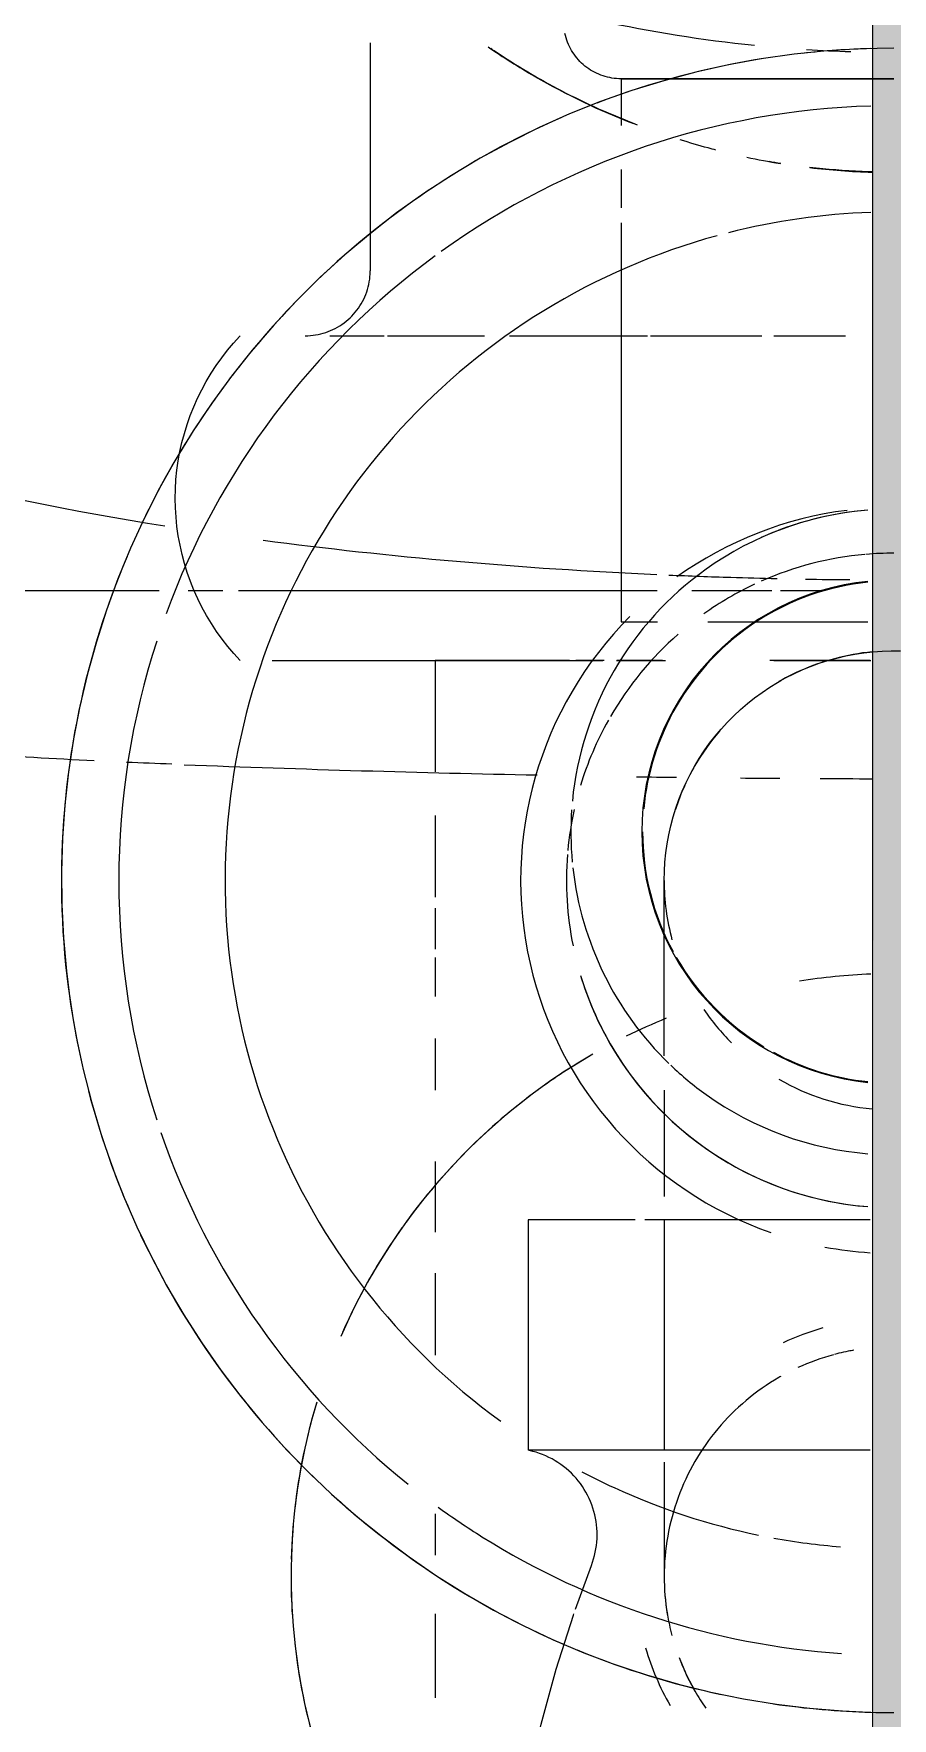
# Model space of a CAD drawing. Header units: millimetres. Extents: x -4000 to 187956, y -58990 to 162485.
# Drawn here: x 9104.1 to 9134, y 139142.5 to 139201.2 of the extents above; entities that cross this region are included whole.
import ezdxf

# ---------------------------------------------------------------- set-up
doc = ezdxf.new("R2010")
doc.units = ezdxf.units.MM
for name, color, linetype, lineweight in [('A-FLOR-PATT', 8, 'Continuous', 13), ('P-PIPE', 3, 'Continuous', 9), ('P-SANR-FIXT', 6, 'Continuous', 9)]:
    doc.layers.add(name, color=color, linetype=linetype, lineweight=lineweight)

# ---------------------------------------------------------------- blocks, each defined once
blk = doc.blocks.new('C307 - C307-V841-0_000')
at = {"layer": 'P-SANR-FIXT', "color": 16}
for p, q in [((0.626, -44.007), (0, -44)), ((0, -102), (1.16, -101.977))]:
    blk.add_line(p, q, dxfattribs=at)
at = {"layer": 'P-SANR-FIXT', "color": 254}
for p, q in [((15.976, -47.441), (15.976, -44.516)), ((8, -48.929), (8, -48.823)), ((8, -49.069), (8, -48.929)), ((8, -49.448), (8, -49.242)), ((8, -49.687), (8, -49.448)), ((15.976, -50.928), (15.976, -49.488)), ((8, -52.24), (8, -51.785)), ((0.828, -53.14), (4.23, -53.14)), ((4.284, -53.14), (9.008, -53.14)), ((15.976, -59.308), (15.976, -56.458)), ((15.976, -63.203), (15.976, -60.74)), ((15.976, -67.495), (15.976, -65.691)), ((8, -66.891), (8, -67.626)), ((8, -67.626), (8, -68.318)), ((8, -68.318), (8, -68.965)), ((8, -68.965), (8, -69.567)), ((15.976, -70.316), (15.976, -68.949)), ((8, -69.567), (8, -70.123)), ((8, -70.633), (8, -71.094)), ((15.976, -72.038), (15.976, -70.609)), ((8, -71.094), (8, -71.506)), ((8, -71.506), (8, -71.87)), ((8, -71.87), (8, -72.184)), ((15.976, -75.266), (15.976, -72.412)), ((7.898, -74.275), (7.841, -74.589)), ((7.594, -75.517), (7.487, -75.818)), ((7.368, -76.115), (7.238, -76.408)), ((7.487, -75.818), (7.368, -76.115)), ((7.096, -76.694), (6.943, -76.975)), ((7.238, -76.408), (7.096, -76.694)), ((15.976, -80.66), (15.976, -76.779)), ((6.778, -77.249), (6.603, -77.517)), ((6.943, -76.975), (6.778, -77.249)), ((6.221, -78.03), (6.014, -78.275)), ((6.417, -77.778), (6.221, -78.03)), ((6.603, -77.517), (6.417, -77.778)), ((6.014, -78.275), (5.799, -78.511)), ((4.588, -79.554), (4.322, -79.732)), ((3.195, -80.334), (2.899, -80.456)), ((3.485, -80.201), (3.195, -80.334)), ((0.725, -80.967), (0.406, -80.99)), ((1.043, -80.932), (0.725, -80.967)), ((1.36, -80.884), (1.043, -80.932)), ((1.674, -80.823), (1.36, -80.884)), ((1.985, -80.75), (1.674, -80.823)), ((2.294, -80.664), (1.985, -80.75)), ((2.598, -80.566), (2.294, -80.664)), ((2.899, -80.456), (2.598, -80.566)), ((10.085, -80.66), (11.073, -80.66)), ((13.383, -80.66), (10.136, -80.66)), ((11.296, -80.66), (15.976, -80.66)), ((21.654, -80.66), (13.383, -80.66)), ((18.42, -80.66), (16.729, -80.66)), ((21.654, -80.66), (18.621, -80.66)), ((22.768, -80.66), (22.99, -80.903)), ((22.99, -80.903), (23.201, -81.153)), ((23.201, -81.153), (23.403, -81.413)), ((23.403, -81.413), (23.594, -81.68)), ((6.474, -82.012), (0.901, -82.012)), ((23.594, -81.68), (23.774, -81.954)), ((23.774, -81.954), (23.943, -82.235)), ((23.943, -82.235), (24.101, -82.523)), ((24.101, -82.523), (24.247, -82.817)), ((4.253, -83.089), (6.812, -83.089)), ((8.242, -83.089), (15.062, -83.089)), ((15.507, -83.089), (17.403, -83.089)), ((17.502, -83.089), (22.831, -83.089)), ((23.394, -83.089), (24.586, -83.089)), ((24.926, -85.005), (24.972, -85.33)), ((24.972, -85.33), (25.005, -85.657)), ((25.005, -85.657), (25.025, -85.984)), ((25.025, -85.984), (25.032, -86.312)), ((25.026, -86.641), (25.007, -86.968)), ((25.032, -86.312), (25.026, -86.641)), ((4.181, -91.981), (1.682, -91.981)), ((8.472, -91.981), (4.601, -91.981)), ((13.383, -91.981), (8.578, -91.981)), ((13.383, -91.981), (8.578, -91.981)), ((17.634, -91.981), (14.264, -91.981)), ((17.634, -91.981), (14.264, -91.981)), ((19.648, -91.981), (17.756, -91.981)), ((19.648, -91.981), (18.42, -91.981)), ((19.622, -92.16), (19.539, -92.197)), ((19.706, -92.126), (19.622, -92.16)), ((19.792, -92.096), (19.706, -92.126)), ((19.878, -92.069), (19.792, -92.096)), ((19.966, -92.046), (19.878, -92.069)), ((20.054, -92.026), (19.966, -92.046)), ((20.143, -92.01), (20.054, -92.026)), ((20.233, -91.997), (20.143, -92.01)), ((20.323, -91.988), (20.233, -91.997)), ((20.413, -91.983), (20.323, -91.988)), ((20.504, -91.981), (20.413, -91.983)), ((18.944, -92.604), (18.88, -92.668)), ((19.539, -92.197), (19.458, -92.237)), ((18.428, -93.341), (18.394, -93.425)), ((18.466, -93.259), (18.428, -93.341)), ((18.507, -93.178), (18.466, -93.259)), ((18.551, -93.099), (18.507, -93.178)), ((18.394, -93.425), (18.362, -93.51)), ((0.759, -100.937), (1.137, -100.937)), ((1.137, -100.937), (1.514, -100.937)), ((1.514, -100.937), (1.887, -100.937)), ((1.887, -100.937), (2.258, -100.937)), ((2.258, -100.937), (2.625, -100.937)), ((2.625, -100.937), (2.988, -100.937)), ((2.988, -100.937), (3.347, -100.937)), ((3.347, -100.937), (3.699, -100.937)), ((3.699, -100.937), (4.046, -100.937)), ((4.046, -100.937), (4.387, -100.937)), ((4.387, -100.937), (4.72, -100.937)), ((5.133, -100.937), (4.809, -100.937)), ((5.448, -100.937), (5.133, -100.937)), ((5.755, -100.937), (5.448, -100.937))]:
    blk.add_line(p, q, dxfattribs=at)
at = {"layer": 'P-SANR-FIXT', "color": 253}
for p, q in [((11.163, -47.389), (11.144, -47.441)), ((8, -48.823), (8, -48.75)), ((10.426, -49.47), (10.399, -49.587)), ((8, -52.724), (8, -52.24)), ((8, -61.173), (8, -53.14)), ((0.828, -61.173), (4.284, -61.173)), ((4.875, -61.173), (8.676, -61.173)), ((8, -65.691), (8, -63.521)), ((6.474, -82.012), (0.901, -82.012)), ((8.258, -83.089), (22.799, -83.089)), ((23.37, -83.089), (24.574, -83.089)), ((25.6, -83.089), (90.095, -83.089)), ((18.24, -102.195), (18.24, -94.245)), ((6.822, -100.937), (0.9, -100.937))]:
    blk.add_line(p, q, dxfattribs=at)
at = {"layer": 'P-SANR-FIXT', "color": 252}
for p, q in [((11.088, -47.597), (10.535, -49.127)), ((8, -50.963), (8, -50.597)), ((0.828, -53.14), (12.74, -53.14)), ((12.74, -61.173), (12.74, -53.14)), ((0.828, -61.173), (8.676, -61.173)), ((9.008, -61.173), (12.74, -61.173)), ((8, -63.521), (8, -61.989)), ((9.5, -82.012), (8.227, -82.012)), ((9.5, -95.913), (9.5, -82.012)), ((25.589, -83.089), (42.56, -83.089)), ((9.5, -97.779), (9.5, -96.442)), ((6.822, -100.937), (0.9, -100.937)), ((8.227, -100.937), (6.822, -100.937))]:
    blk.add_line(p, q, dxfattribs=at)
at = {"layer": 'P-SANR-FIXT', "color": 50}
for p, q in [((8, -49.242), (8, -49.069)), ((8, -70.123), (8, -70.633)), ((8, -72.659), (8, -72.821)), ((7.994, -73.32), (7.974, -73.639)), ((8, -73), (7.994, -73.32)), ((8, -72.821), (8, -72.931)), ((8, -72.931), (8, -72.99)), ((8, -72.99), (8, -73)), ((7.688, -75.211), (7.594, -75.517)), ((4.322, -79.732), (4.05, -79.899)), ((4.847, -79.365), (4.588, -79.554)), ((4.05, -79.899), (3.933, -79.964)), ((3.01, -80.66), (0.797, -80.66)), ((4.181, -80.66), (0.797, -80.66)), ((0.828, -80.66), (3.117, -80.66)), ((0.828, -80.66), (4.315, -80.66)), ((9.658, -80.66), (7.958, -80.66)), ((8.059, -80.66), (9.651, -80.66)), ((10.085, -80.66), (11.073, -80.66)), ((11.256, -80.66), (10.136, -80.66)), ((11.296, -80.66), (13.283, -80.66)), ((12.578, -80.66), (11.517, -80.66)), ((16.729, -80.66), (13.735, -80.66)), ((14.759, -80.66), (15.976, -80.66)), ((2.427, -83.089), (3.94, -83.089)), ((2.428, -83.089), (3.943, -83.089)), ((4.256, -83.089), (7.041, -83.089)), ((24.247, -82.817), (24.381, -83.117)), ((24.381, -83.117), (24.503, -83.422)), ((24.503, -83.422), (24.613, -83.731)), ((24.613, -83.731), (24.71, -84.045)), ((24.71, -84.045), (24.795, -84.362)), ((24.795, -84.362), (24.867, -84.682)), ((24.867, -84.682), (24.926, -85.005)), ((4.181, -91.981), (1.682, -91.981)), ((6.054, -91.981), (4.601, -91.981)), ((8.472, -91.981), (7.036, -91.981)), ((18.818, -92.734), (18.759, -92.803)), ((18.88, -92.668), (18.818, -92.734)), ((18.599, -93.022), (18.551, -93.099)), ((18.649, -92.947), (18.599, -93.022)), ((5.673, -100.937), (5.974, -100.937)), ((5.974, -100.937), (6.264, -100.937))]:
    blk.add_line(p, q, dxfattribs=at)
at = {"layer": 'P-SANR-FIXT', "color": 250}
for q in [(9.5, -99.313), (6.822, -100.937)]:
    blk.add_line((9.5, -100.937), q, dxfattribs=at)
at = {"layer": 'P-SANR-FIXT', "color": 9}
for p, q in [((0.103, -100.937), (0, -100.937)), ((0.482, -100.937), (0.103, -100.937)), ((0.861, -100.937), (0.482, -100.937))]:
    blk.add_line(p, q, dxfattribs=at)
at = {"layer": 'P-SANR-FIXT', "color": 250, "flags": 128}
for points in [[(8.41, -9), (9.272, -10.778), (10.063, -12.59), (10.781, -14.432), (11.424, -16.3), (11.993, -18.194), (12.485, -20.108), (12.9, -22.04), (13.237, -23.988), (13.497, -25.947), (13.678, -27.916), (13.779, -29.889), (13.802, -31.866), (13.746, -33.842), (13.611, -35.814), (13.397, -37.779), (13.105, -39.733), (12.735, -41.675), (12.287, -43.6), (11.763, -45.506), (11.163, -47.389)], [(1.16, -101.977), (2.318, -101.907), (3.472, -101.791), (4.62, -101.63), (5.761, -101.422), (6.893, -101.169), (8.014, -100.871), (9.122, -100.528), (10.216, -100.141), (11.293, -99.711), (12.352, -99.238), (13.392, -98.723), (14.41, -98.167), (15.404, -97.57), (16.375, -96.935), (17.319, -96.261), (18.235, -95.55), (19.122, -94.802), (19.979, -94.02), (20.803, -93.204), (21.595, -92.356), (22.351, -91.477), (23.072, -90.569), (23.757, -89.632), (24.403, -88.669), (25.01, -87.68), (25.577, -86.669), (26.103, -85.635), (26.587, -84.581), (27.029, -83.508), (27.428, -82.419), (27.782, -81.315), (28.093, -80.197), (28.358, -79.068), (28.578, -77.929), (28.752, -76.782), (28.881, -75.629), (28.963, -74.472), (28.998, -73.313), (28.988, -72.153), (28.931, -70.995), (28.827, -69.839), (28.678, -68.689), (28.482, -67.546), (28.242, -66.411), (27.956, -65.287), (27.625, -64.175), (27.25, -63.078), (26.831, -61.996), (26.37, -60.932), (25.866, -59.887), (25.321, -58.863), (24.735, -57.862), (24.11, -56.885), (23.446, -55.933), (22.745, -55.01), (22.008, -54.114), (21.235, -53.249), (20.428, -52.416), (19.588, -51.616), (18.718, -50.849), (17.817, -50.119), (16.888, -49.424), (15.931, -48.768), (14.95, -48.15), (13.944, -47.572), (12.916, -47.035), (11.867, -46.539), (10.8, -46.086), (9.715, -45.676), (8.614, -45.309), (7.5, -44.987), (6.374, -44.709), (5.237, -44.477), (4.092, -44.29), (2.941, -44.15), (1.785, -44.055), (0.626, -44.007)], [(9.5, -100.937), (9.492, -100.937), (9.47, -100.937), (9.432, -100.937), (9.379, -100.937), (9.311, -100.937), (9.228, -100.937), (9.13, -100.937), (9.018, -100.937), (8.891, -100.937), (8.75, -100.937), (8.595, -100.937), (8.426, -100.937), (8.244, -100.937), (8.049, -100.937), (7.841, -100.937), (7.62, -100.937), (7.387, -100.937), (7.142, -100.937), (6.886, -100.937)], [(7.322, -100.937), (7.558, -100.937), (7.782, -100.937), (7.994, -100.937), (8.193, -100.937), (8.379, -100.937), (8.551, -100.937), (8.71, -100.937), (8.854, -100.937), (8.985, -100.937), (9.101, -100.937), (9.203, -100.937), (9.29, -100.937), (9.362, -100.937), (9.419, -100.937), (9.461, -100.937), (9.488, -100.937), (9.499, -100.937)], [(9.5, -100.937), (9.58, -100.939), (9.66, -100.944), (9.739, -100.952), (9.819, -100.963), (9.897, -100.977), (9.975, -100.994), (10.053, -101.015), (10.129, -101.039), (10.205, -101.065), (10.279, -101.095), (10.352, -101.128), (10.424, -101.163), (10.494, -101.201), (10.562, -101.243), (10.629, -101.286), (10.694, -101.333), (10.758, -101.382), (10.819, -101.434), (10.878, -101.487), (10.935, -101.544), (10.989, -101.602), (11.041, -101.663), (11.091, -101.725), (11.138, -101.79), (11.183, -101.857), (11.225, -101.925), (11.264, -101.994), (11.3, -102.066), (11.334, -102.138), (11.364, -102.212), (11.392, -102.288), (11.416, -102.364), (11.437, -102.441), (11.456, -102.519)]]:
    blk.add_lwpolyline(points, dxfattribs=at)
at = {"layer": 'P-SANR-FIXT', "color": 252, "flags": 128}
for points in [[(10.535, -49.127), (10.494, -49.24), (10.458, -49.354), (10.426, -49.47)], [(10.399, -49.587), (10.377, -49.705), (10.36, -49.824), (10.347, -49.943), (10.339, -50.063), (10.336, -50.183), (10.338, -50.303)], [(10.356, -50.542), (10.372, -50.661), (10.393, -50.779), (10.418, -50.896), (10.448, -51.012), (10.483, -51.127), (10.522, -51.241), (10.566, -51.352), (10.615, -51.462), (10.667, -51.57), (10.724, -51.676), (10.785, -51.779), (10.85, -51.88), (10.92, -51.978), (10.993, -52.073), (11.069, -52.165), (11.15, -52.254), (11.234, -52.34), (11.321, -52.422), (11.411, -52.501), (11.505, -52.576), (11.601, -52.648), (11.701, -52.715), (11.803, -52.778), (11.907, -52.838), (12.013, -52.893), (12.122, -52.944), (12.233, -52.99), (12.345, -53.032), (12.459, -53.069), (12.575, -53.102), (12.691, -53.13), (12.74, -53.14)], [(6.886, -100.937), (6.619, -100.937), (6.341, -100.937)], [(6.815, -100.937), (7.074, -100.937), (7.322, -100.937)]]:
    blk.add_lwpolyline(points, dxfattribs=at)
at = {"layer": 'P-SANR-FIXT', "color": 253, "flags": 128}
for points in [[(8, -50.597), (8, -50.262), (8, -49.959), (8, -49.687)], [(10.338, -50.303), (10.344, -50.423), (10.356, -50.542)], [(8, -51.785), (8, -51.359), (8, -50.963)], [(25.007, -86.968), (24.974, -87.295), (24.929, -87.62), (24.87, -87.943), (24.799, -88.264), (24.715, -88.581), (24.618, -88.895), (24.509, -89.204), (24.388, -89.509), (24.254, -89.809), (24.109, -90.103), (23.951, -90.392), (23.783, -90.673), (23.603, -90.948), (23.413, -91.216), (23.212, -91.475), (23.001, -91.726), (22.779, -91.969), (22.768, -91.981)], [(18.362, -93.51), (18.335, -93.596), (18.311, -93.683), (18.29, -93.772), (18.273, -93.86), (18.259, -93.95), (18.249, -94.04), (18.243, -94.13), (18.24, -94.221), (18.24, -94.245)], [(4.809, -100.937), (4.478, -100.937), (4.139, -100.937), (3.794, -100.937), (3.442, -100.937), (3.086, -100.937), (2.724, -100.937), (2.358, -100.937), (1.988, -100.937), (1.615, -100.937), (1.239, -100.937), (0.861, -100.937)], [(6.264, -100.937), (6.545, -100.937), (6.815, -100.937)]]:
    blk.add_lwpolyline(points, dxfattribs=at)
at = {"layer": 'P-SANR-FIXT', "color": 254, "flags": 128}
for points in [[(8, -72.184), (8, -72.447), (8, -72.659)], [(7.974, -73.639), (7.942, -73.958), (7.898, -74.275)], [(7.841, -74.589), (7.771, -74.902), (7.688, -75.211)], [(5.799, -78.511), (5.574, -78.739), (5.34, -78.957), (5.097, -79.166), (4.847, -79.365)], [(3.933, -79.964), (3.771, -80.056), (3.485, -80.201)], [(0.406, -80.99), (0.086, -81), (-0.234, -80.997)], [(19.225, -92.377), (19.152, -92.429), (19.08, -92.485), (19.011, -92.543), (18.944, -92.604)], [(19.458, -92.237), (19.379, -92.28), (19.301, -92.327), (19.225, -92.377)], [(18.759, -92.803), (18.703, -92.874), (18.649, -92.947)], [(0, -100.937), (0.38, -100.937), (0.759, -100.937)], [(4.72, -100.937), (5.046, -100.937), (5.364, -100.937), (5.673, -100.937)], [(6.341, -100.937), (6.053, -100.937), (5.755, -100.937)]]:
    blk.add_lwpolyline(points, dxfattribs=at)
at = {"layer": 'P-SANR-FIXT', "color": 250}
for centre, radius, start, end in [((0, -48.75), 21, 347.73465, 47.83006), ((0, -73), 29, 81.69219, 88.42429), ((0, -73), 29, 47.78832, 56.92701), ((0, -73), 27, 54, 57.89525), ((0, -74.691), 11.25, 54.47282, 85.406), ((0, -74.691), 11.25, 54.47282, 85.406), ((0, -74.691), 8.778, 275.88712, 84.11211), ((0, -73), 29, 337.08623, 348.22163), ((0, -74.691), 11.25, 274.59322, 305.52718), ((0, -73), 29, 321.90676, 325.69258), ((0, -73), 29, 293.58912, 314.58962)]:
    blk.add_arc(centre, radius, start, end, dxfattribs=at)
at = {"layer": 'P-SANR-FIXT', "color": 253}
for centre, radius, start, end in [((0, -48.75), 21, 6.40544, 18), ((0, -48.75), 8, 20.71266, 30), ((0, -48.75), 21, 360, 3.62967), ((0, -73), 23.297, 79.65868, 85.4271), ((0, -48.75), 21, 347.73465, 358.38339), ((0, -73), 23.297, 65.2668, 78.32222), ((0, -73), 13, 79.34813, 86.3481), ((0, -73), 13, 315, 70.74363), ((0, -73), 8, 60, 84.59589), ((0, -48.75), 21, 292.17589, 296.35945), ((0, -73), 11.405, 355.4687, 11.52916), ((0, -73), 11.405, 355.4687, 11.52916), ((0, -73), 11.405, 347.45826, 354.75174), ((0, -73), 11.405, 347.45826, 354.75174), ((0, -73), 11.405, 330.68085, 343.11668), ((0, -73), 11.405, 330.68085, 343.11668), ((0, -73), 11.405, 311.20202, 329.93675), ((0, -73), 11.405, 311.20202, 329.93675), ((0, -73), 11.405, 295.17948, 305.46138), ((0, -73), 11.405, 295.17948, 305.46138), ((0, -73), 13, 277.19245, 305.54103), ((0, -73), 23.297, 271.96061, 284.30556), ((0, -122.671), 25, 60, 68.72237), ((0, -122.671), 25, 55.56627, 59.95738)]:
    blk.add_arc(centre, radius, start, end, dxfattribs=at)
at = {"layer": 'P-SANR-FIXT', "color": 252}
for centre, radius, start, end in [((0, -48.75), 9, 16.12813, 30), ((0, -73), 29, 67.63123, 78.03336), ((0, -73), 27, 57.89525, 86.12258), ((0, -73), 29, 56.92701, 66.56138), ((0, -73), 23.297, 62.18716, 65.2668), ((0, -73), 27, 18.98722, 51.20179), ((0, -73), 29, 25.20242, 45.81312), ((0, -48.75), 21, 343.20687, 347.73465), ((0, -73), 23.297, 285.31083, 54), ((0, -48.75), 21, 299.95676, 336.54666), ((0, -73), 13, 315, 70.74363), ((0, -73), 11.405, 16.88332, 85.46825), ((0, -73), 11.405, 16.88332, 85.46825), ((0, -73), 29, 14.68068, 23.57785), ((0, -73), 27, 342, 18), ((0, -74.691), 11.25, 46.30509, 54.47282), ((0, -74.691), 11.25, 46.30509, 54.47282), ((0, -74.691), 11.25, 6.40961, 45.86058), ((0, -74.691), 11.25, 6.40961, 45.86058), ((0, -73), 29, 348.22163, 12.70933), ((0, -74.691), 11.25, 356.05868, 5.35651), ((0, -74.691), 11.25, 356.05868, 5.35651), ((0, -74.691), 11.25, 305.52718, 354.50949), ((0, -74.691), 11.25, 305.52718, 354.50949), ((0, -73), 27, 306.28197, 339.86473), ((0, -74.691), 11.25, 274.59322, 294.22391), ((0, -73), 29, 325.69258, 334.2826), ((0, -73), 29, 314.58962, 321.90676), ((0, -73), 27, 271.69169, 305.73246), ((0, -73), 29, 278.85026, 290.90045), ((0, -73), 29, 271.575, 276.30655)]:
    blk.add_arc(centre, radius, start, end, dxfattribs=at)
at = {"layer": 'P-SANR-FIXT', "color": 50}
for centre, radius, start, end in [((0, -48.75), 8, 9.48036, 15), ((0, -48.75), 8, 299.48407, 300), ((0, -48.75), 21, 306, 306.16587), ((0, -73), 11.405, 275.05175, 293.89536), ((0, -73), 11.405, 270, 274.88438)]:
    blk.add_arc(centre, radius, start, end, dxfattribs=at)
at = {"layer": 'P-SANR-FIXT', "color": 254}
for centre, radius, start, end in [((0, -48.75), 8, 0, 9.48036), ((0, -48.75), 21, 343.20687, 346.76184), ((0, -48.75), 8, 280.24357, 285), ((0, -48.75), 9, 285.93912, 295.35239), ((0, -48.75), 21, 324.67601, 336.13364), ((0, -73), 13, 79.34813, 86.3481), ((0, -73), 11.405, 30, 85.46825), ((0, -48.75), 21, 306.16587, 324), ((0, -74.691), 8.75, 61.39076, 84.09354), ((0, -48.75), 21, 299.95676, 305.80854), ((0, -74.691), 8.75, 30, 58.85426), ((0, -73), 8, 34.25606, 45), ((0, -73), 11.405, 16.88332, 30), ((0, -48.75), 21, 292.17589, 296.35945), ((0, -48.75), 21, 272.17555, 279.01476), ((0, -74.691), 8.75, 0, 28.47702), ((0, -73), 8, 360, 15), ((0, -73), 11.405, 355.4687, 11.52916), ((0, -73), 11.405, 347.45826, 354.75174), ((0, -73), 8, 330, 341.98349), ((0, -74.691), 8.75, 330, 354.71037), ((0, -73), 11.405, 330.68085, 343.11668), ((0, -73), 8, 319.39247, 330), ((0, -74.691), 8.75, 275.90569, 330), ((0, -73), 11.405, 311.20202, 329.93675), ((0, -73), 8, 285, 300), ((0, -73), 8, 275.40344, 285), ((0, -73), 11.405, 295.17948, 305.46138), ((0, -73), 11.405, 275.05175, 293.89536), ((0, -73), 11.405, 275.05175, 293.89536), ((0, -73), 13, 277.19245, 305.54103), ((0, -73), 11.405, 270, 274.88438), ((0, -73), 11.405, 270, 274.88438), ((0, -122.671), 25, 83.27972, 88.27113), ((0, -122.671), 25, 78.17469, 80.88153), ((0, -150), 48.136, 86.38119, 88.21422), ((0, -150), 48.136, 77.73815, 84.20907)]:
    blk.add_arc(centre, radius, start, end, dxfattribs=at)
at = {"layer": 'P-SANR-FIXT', "color": 250}
for points, knots in [([(18.14, -4.07), (19.755, -4.147), (23.175, -4.329), (28.273, -4.692), (33.432, -5.166), (37.602, -5.618), (40.864, -6.004), (44.081, -6.399), (47.997, -6.927), (52.535, -7.633), (56.941, -8.397), (61.248, -9.203), (65.448, -10.056), (70.877, -11.275), (85.281, -14.901), (106.179, -22.375), (129.304, -35.807), (141.715, -47.207), (147.158, -53.548)], [-0.92182, -0.92182, -0.92182, -0.92182, -0.9, -0.875, -0.85, -0.825, -0.8125, -0.8, -0.775, -0.75, -0.725, -0.7, -0.675, -0.65, -0.6, -0.4, -0.2, 0, 0, 0, 0]), ([(27.852, -77.167), (30.683, -77.306), (37.11, -77.736), (46.829, -78.829), (56.425, -80.553), (61.942, -82.05), (64.5, -82.899)], [-0.9400295, -0.9400295, -0.9400295, -0.9400295, -0.75, -0.5, -0.25, 0, 0, 0, 0])]:
    blk.add_open_spline(points, degree=3, knots=knots, dxfattribs=at)
at = {"layer": 'P-SANR-FIXT', "color": 252}
for points in [[(4.001, -41.822), (3.195, -41.356), (1.415, -40.71), (-1.419, -40.71), (-4.084, -41.681), (-6.257, -43.505), (-7.674, -45.964), (-8, -47.822), (-8, -48.75)], [(24.723, -77.033), (20.576, -76.875), (16.477, -76.756), (12.426, -76.675)], [(25.154, -77.05), (25.684, -77.07), (26.211, -77.092), (26.736, -77.115)], [(21.969, -84.858), (17.593, -84.278), (12.971, -83.878), (8.26, -83.663)]]:
    blk.add_open_spline(points, degree=3, dxfattribs=at)
for points, knots in [([(7.458, -45.86), (7.311, -45.478), (7.032, -44.893), (6.683, -44.347), (6.547, -44.153)], [-0.88221079, -0.88221079, -0.88221079, -0.88221079, -0.83333333, -0.80501324, -0.80501324, -0.80501324, -0.80501324]), ([(8.923, -99.326), (9.833, -99.673), (11.561, -100.447), (13.19, -101.413), (13.991, -101.956), (14.042, -101.991)], [0.61596179, 0.61596179, 0.61596179, 0.61596179, 0.65277778, 0.6875, 0.68990625, 0.68990625, 0.68990625, 0.68990625])]:
    blk.add_open_spline(points, degree=3, knots=knots, dxfattribs=at)
at = {"layer": 'P-SANR-FIXT', "color": 253}
for points in [[(8, -48.75), (8, -48.306), (7.962, -47.861), (7.887, -47.421)], [(7.832, -83.644), (7.116, -83.613), (6.398, -83.586), (5.678, -83.564)]]:
    blk.add_open_spline(points, degree=3, dxfattribs=at)
at = {"layer": 'P-SANR-FIXT', "color": 50}
blk.add_open_spline([(4.001, -55.678), (4.807, -55.212), (6.257, -53.994), (7.669, -51.548), (8, -49.684), (8, -48.75)], degree=3, dxfattribs=at)
at = {"layer": 'P-SANR-FIXT', "color": 254}
for points in [[(2.1, -56.469), (2.524, -56.354), (2.939, -56.203), (3.339, -56.02)], [(1.39, -56.628), (1.452, -56.617), (1.514, -56.606), (1.576, -56.593)], [(2.57, -76.551), (1.958, -76.548), (1.347, -76.546), (0.737, -76.545)], [(5.341, -76.571), (4.882, -76.567), (4.424, -76.563), (3.967, -76.56)], [(8.959, -76.614), (8.494, -76.607), (8.029, -76.601), (7.566, -76.595)], [(3.076, -83.501), (2.563, -83.492), (2.048, -83.486), (1.534, -83.482)], [(5.678, -83.564), (5.142, -83.547), (4.605, -83.532), (4.067, -83.52)], [(3.936, -97.985), (4.073, -98.007), (4.21, -98.03), (4.347, -98.054)]]:
    blk.add_open_spline(points, degree=3, dxfattribs=at)
at = {"layer": 'P-SANR-FIXT', "color": 250}
blk.add_open_spline([(42.56, -89.707), (37.745, -87.852), (31.896, -86.393), (25.391, -85.357)], degree=3, dxfattribs=at)
at = {"layer": 'P-SANR-FIXT', "color": 254}
for points, knots in [([(0.758, -97.691), (0.874, -97.695), (1.605, -97.721), (2.328, -97.777), (2.931, -97.847)], [0.50948521, 0.50948521, 0.50948521, 0.50948521, 0.51388889, 0.53720008, 0.53720008, 0.53720008, 0.53720008]), ([(6.194, -98.454), (6.285, -98.478), (6.7, -98.588), (7.115, -98.709), (7.437, -98.81)], [0.57972883, 0.57972883, 0.57972883, 0.57972883, 0.58333333, 0.59612282, 0.59612282, 0.59612282, 0.59612282])]:
    blk.add_open_spline(points, degree=3, knots=knots, dxfattribs=at)
blk = doc.blocks.new('CMF2_NHAXUONG_A_rvt-1-0_000')
at = {"layer": 'A-FLOR-PATT', "lineweight": 9}
h = blk.add_hatch(dxfattribs=at)
h.set_pattern_fill('FP_25', color=252, style=0, pattern_type=2)
h.set_pattern_definition([(89.998, (160159.3, 137898.8), (-600, 0.021), []), (179.998, (160159.3, 137898.8), (-0.021, -600), [])])
h.paths.add_polyline_path([(154749.885, 498.905), (160009.361, 498.905), (160009.253, 1898.495), (156700.319, 1898.502), (156700.429, 1498.542), (156600.36, 1498.542), (156600.355, 2298.535), (158059.007, 2298.535), (158058.95, 5748.613), (156099.885, 5748.433), (156099.885, 4399.903), (155999.885, 4399.903), (155999.885, 5748.487), (154749.885, 5748.543), (154749.885, 751.936)])
h.paths.add_polyline_path([(160209.304, 1748.67), (165509.359, 1749.398), (165509.051, 3698.263), (162659.146, 3698.263), (162659.146, 3548.445), (162459.146, 3548.445), (162459.145, 4948.703), (161059.263, 4948.825), (161059.26, 4898.283), (160209.362, 4898.913), (160209.254, 3698.445), (160859.147, 3698.445), (160859.147, 3498.445), (160209.147, 3498.445), (160209.289, 1919.983)])
h.paths.add_polyline_path([(158997.487, 2198.535), (159409.364, 2198.535), (159409.364, 3498.619), (158258.791, 3498.619), (158258.791, 2198.535), (158714.043, 2198.535)])
h.paths.add_polyline_path([(159280.912, 3698.445), (160009.147, 3698.445), (160009.147, 4898.728), (159959.048, 4898.641), (159959.853, 5848.631), (158258.554, 5848.622), (158258.554, 3698.445)])
h.paths.add_polyline_path([(83409.046, 5348.514), (85559.046, 5348.514), (85559.046, 6948.514), (83409.046, 6948.514), (83409.046, 5424.086)])
h.paths.add_polyline_path([(83209.258, 5348.602), (83209.258, 10108.828), (82009.258, 10108.828), (82009.258, 8808.828), (80984.258, 8808.828), (80984.046, 7248.514), (82234.046, 7248.514), (82234.046, 5348.602)])
h.paths.add_polyline_path([(80485.393, 6361.014), (80784.258, 6361.014), (80784.258, 8808.828), (79759.258, 8808.828), (79759.258, 10108.828), (78559.258, 10108.828), (78559.258, 6361.014), (79918.524, 6361.014)])
h.paths.add_polyline_path([(79959.258, 9008.828), (81809.258, 9008.828), (81809.258, 10208.828), (79959.258, 10208.828), (79959.258, 10096.236)])
h.paths.add_polyline_path([(5374.563, 15998.65), (5859.046, 15998.65), (5859.046, 18498.577), (509.048, 18498.577), (509.048, 17048.643), (4299.776, 17048.643), (4299.776, 15998.65), (5091.129, 15998.65)])
h.paths.add_polyline_path([(4409.041, 18698.577), (5959.046, 18698.577), (5959.046, 20998.578), (4409.041, 20998.578), (4409.041, 19440.536)])
h.paths.add_polyline_path([(509.048, 21198.577), (5859.046, 21198.578), (5859.046, 24898.283), (3969.26, 24898.283), (3969.26, 22848.578), (4609.26, 22848.578), (4609.26, 22743.94), (3769.26, 22743.94), (3769.26, 24698.746), (509.048, 24698.746), (509.048, 22798.578), (2129.26, 22798.578), (2129.26, 23198.57), (2229.26, 23198.57), (2229.26, 22398.578), (509.048, 22398.578), (509.048, 21776.61)])
h.paths.add_polyline_path([(4249.784, 73948.537), (5800.212, 73948.647), (5800.212, 76398.641), (4359.046, 76398.641), (4359.046, 76098.597), (509.26, 76098.685), (509.26, 73998.606), (4159.048, 73998.606), (4159.048, 74648.65), (4249.784, 74648.65), (4249.784, 74338.296)])
h.paths.add_polyline_path([(161750.212, 73948.538), (161750.212, 74640.013), (161850.206, 74640.013), (161850.309, 73998.606), (165509.368, 73998.694), (165509.368, 76098.685), (161659.474, 76098.597), (161659.474, 76398.641), (160200, 76398.641), (160200, 73948.649), (161548.409, 73948.552)])
h.paths.add_polyline_path([(161548.409, 76598.641), (161659.046, 76598.641), (161659.046, 78298.641), (160209.046, 78298.641), (160209.046, 76598.641)])
h.paths.add_polyline_path([(5091.129, 76598.641), (5809.477, 76598.641), (5809.477, 78298.641), (4359.477, 78298.641), (4359.477, 76598.641)])
h.paths.add_polyline_path([(160199.739, 78498.639), (161659.315, 78498.663), (161659.633, 78798.619), (165509.581, 78798.685), (165509.051, 80348.641), (161859.474, 80348.641), (161859.474, 80048.65), (161750, 80048.65), (161750, 80948.673), (160200.166, 80948.253), (160200.032, 80178.483)])
h.paths.add_polyline_path([(5709.477, 78498.641), (5709.477, 80948.283), (4249.997, 80948.283), (4249.997, 80299.284), (4149.786, 80299.284), (4149.786, 80348.641), (509.26, 80348.641), (508.939, 78798.685), (4159.156, 78798.597), (4159.477, 78498.641), (5091.129, 78498.641)])
h.paths.add_polyline_path([(86109.472, 132101.223), (86109.472, 133323.816), (84609.472, 133323.816), (84609.472, 132101.223)])
h.paths.add_polyline_path([(83259.472, 132200.855), (84409.472, 132200.855), (84409.472, 133523.816), (85259.472, 133523.816), (85259.26, 134848.409), (83259.472, 134848.409), (83259.472, 132740.168)])
h.paths.add_polyline_path([(87459.258, 132201.223), (87459.258, 134848.593), (85459.472, 134848.226), (85459.472, 133523.816), (86309.472, 133526.053), (86309.472, 132201.223), (86721.014, 132201.223)])
h.paths.add_polyline_path([(11209.154, 135098.741), (11209.049, 140698.728), (6109.258, 140698.728), (6109.258, 139698.738), (6059.047, 139698.738), (6059.045, 139098.68), (9550.261, 139098.701), (9550.258, 139498.686), (9650.258, 139498.686), (9650.263, 138698.694), (7959.614, 138698.694), (7959.613, 135098.747), (9859.048, 135098.754), (9859.048, 137148.744), (9259.048, 137148.744), (9259.048, 137348.744), (10059.048, 137348.744), (10059.048, 135098.753), (10759.871, 135098.746)])
h.paths.add_polyline_path([(156349.859, 135098.753), (156349.859, 136499.688), (156449.859, 136499.688), (156449.859, 135098.767), (158059.118, 135098.85), (158059.118, 138698.694), (156349.853, 138698.694), (156349.857, 139498.686), (156449.858, 139498.686), (156449.854, 139098.701), (159959.683, 139098.68), (159959.683, 140698.816), (154809.154, 140698.637), (154808.945, 135098.753)])
h.paths.add_polyline_path([(162549.789, 135998.603), (162549.79, 137398.747), (162659.049, 137398.747), (162659.049, 137248.798), (165509.378, 137248.816), (165509.632, 139448.496), (160159.474, 139448.496), (160159.474, 137398.747), (160750.212, 137398.747), (160750.212, 137298.747), (160149.79, 137298.747), (160149.79, 135998.826), (161548.409, 135998.696)])
h.paths.add_polyline_path([(3449.788, 135998.671), (5900.212, 135998.739), (5900.212, 137297.569), (5248.629, 137297.569), (5248.629, 137398.747), (5859.046, 137398.747), (5859.046, 139448.732), (509.359, 139448.732), (509.361, 137248.773), (3449.787, 137249.905), (3449.788, 136244.28)])
h.paths.add_polyline_path([(6059.046, 137398.747), (7159.62, 137398.747), (7159.62, 138698.694), (6059.046, 138698.694), (6059.046, 137412.318)])
h.paths.add_polyline_path([(158858.919, 137398.747), (159959.05, 137398.747), (159959.05, 138698.694), (158858.919, 138698.694), (158858.919, 137412.318)])
at = {"layer": 'P-SANR-FIXT', "color": 250, "lineweight": 9, "rotation": 180.0003356948516}
blk.add_blockref('C307 - C307-V841-0_000', (9134.048, 139098.683), dxfattribs=at)

msp = doc.modelspace()

# ---------------------------------------------------------------- block references
at = {"lineweight": 5}
msp.add_blockref('CMF2_NHAXUONG_A_rvt-1-0_000', (0, 0), dxfattribs=at)

# ---------------------------------------------------------------- next in the draw order: hatches: boundary and pattern name
at = {"layer": 'P-PIPE', "transparency": 33554534}
msp.add_hatch(color=1, dxfattribs=at).paths.add_polyline_path([(9150.002, 136742.598), (9150.002, 139409.537), (9133.301, 139409.537), (9133.87, 136742.598), (9145.679, 136742.598)])

# ---------------------------------------------------------------- next in the draw order: linework, layer by layer
at = {"layer": 'P-PIPE', "color": 20, "lineweight": 13}
msp.add_line((9133.301, 139409.537), (9133.301, 136742.598), dxfattribs=at)

doc.saveas('drawing.dxf')
